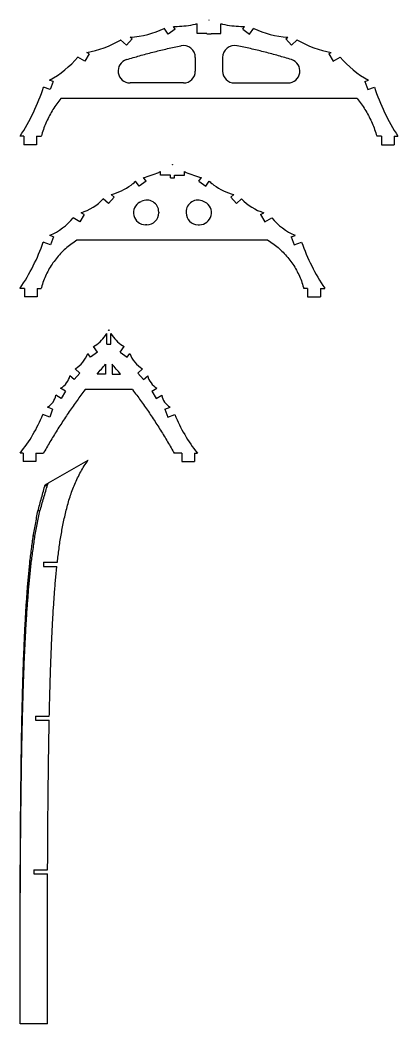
# Model space of a CAD drawing. Header units: millimetres. Extents: x 1000 to 2189, y -1950 to 7284.
# Drawn here: x 1000 to 2106, y -379 to 2559 of the extents above; entities that cross this region are included whole.
import ezdxf

# ---------------------------------------------------------------- set-up
doc = ezdxf.new("R2010")
doc.units = ezdxf.units.MM
for name, color, linetype in [('Shape2DView001', 7, 'CONTINUOUS'), ('Shape2DView003', 7, 'CONTINUOUS'), ('Shape2DView004', 7, 'CONTINUOUS'), ('Shape2DView005', 7, 'CONTINUOUS')]:
    doc.layers.add(name, color=color, linetype=linetype)

msp = doc.modelspace()

# ---------------------------------------------------------------- linework, layer by layer
at = {"layer": 'Shape2DView001'}
for p, q in [((1083.3, 1204.4), (1199.1, 1271.3)), ((1068.4, 972.3), (1068.4, 960.1)), ((1068.4, 972.3), (1109.1, 972.3)), ((1068.4, 960.1), (1107.7, 960.1)), ((1045.5, 522.3), (1045.5, 510.1)), ((1045.5, 522.3), (1085.6, 522.3)), ((1045.5, 510.1), (1085.4, 510.1)), ((1040.7, 72.3), (1040.7, 60.1)), ((1040.7, 72.3), (1080.7, 72.3)), ((1040.7, 60.1), (1080.6, 60.1)), ((1080, -378.8), (1000.2, -378.8))]:
    msp.add_line(p, q, dxfattribs=at)
for points in [[(1109.1, 972.3), (1109.7, 977.2), (1110.3, 982.2), (1110.8, 987.2), (1111.4, 992.1), (1112, 997.1), (1112.7, 1002), (1113.4, 1007), (1114, 1011.9), (1114.7, 1016.9), (1115.4, 1021.9), (1116.1, 1026.8), (1116.8, 1031.7), (1117.6, 1036.7), (1118.4, 1041.6), (1119.1, 1046.6), (1119.9, 1051.5), (1120.8, 1056.4), (1121.7, 1061.4), (1122.5, 1066.3), (1123.4, 1071.2), (1124.3, 1076.1), (1125.3, 1081), (1126.3, 1085.9), (1127.3, 1090.8), (1128.2, 1095.7), (1129.3, 1100.6), (1130.5, 1105.5), (1131.6, 1110.4), (1132.7, 1115.2), (1133.9, 1120.1), (1135.1, 1124.9), (1136.4, 1129.8), (1137.6, 1134.6), (1138.9, 1139.4), (1140.3, 1144.2), (1141.7, 1149), (1143.1, 1153.8), (1144.6, 1158.6), (1146.1, 1163.4), (1147.7, 1168.1), (1149.3, 1172.8), (1150.9, 1177.6), (1152.7, 1182.3), (1154.5, 1186.9), (1156.3, 1191.6), (1158.1, 1196.3), (1160.1, 1200.8), (1162.1, 1205.4), (1164.1, 1210), (1166.1, 1214.6), (1168.3, 1219.1), (1170.6, 1223.5), (1172.8, 1228), (1175.1, 1232.5), (1177.5, 1236.8), (1180, 1241.2), (1182.5, 1245.5), (1185, 1249.8), (1187.6, 1254.1), (1190.4, 1258.2), (1193.2, 1262.4), (1196, 1266.5), (1198.7, 1270.7), (1199.1, 1271.3)], [(1052.2, 1122.3), (1053.5, 1127.1), (1054.8, 1131.9), (1056.2, 1136.7), (1057.5, 1141.6), (1058.8, 1146.4), (1060.2, 1151.2), (1061.5, 1156), (1062.8, 1160.8), (1064.2, 1165.6), (1065.5, 1170.5), (1066.9, 1175.3), (1068.2, 1180.1), (1069.5, 1184.9), (1070.9, 1189.7), (1072.2, 1194.6), (1072.5, 1195.8)], [(1058.2, 1122.3), (1059.5, 1127.1), (1060.9, 1131.9), (1062.3, 1136.7), (1063.7, 1141.5), (1065.1, 1146.3), (1066.5, 1151.1), (1067.9, 1155.9), (1069.3, 1160.7), (1070.7, 1165.5), (1072.1, 1170.3), (1073.5, 1175.1), (1074.9, 1179.9), (1076.3, 1184.7), (1077.7, 1189.5), (1079.1, 1194.3), (1079.5, 1195.8)], [(1072.5, 1195.8), (1073.9, 1199)], [(1079.5, 1195.8), (1074.5, 1195.8), (1072.5, 1195.8)], [(1073.9, 1199), (1078.3, 1201.5), (1082.6, 1204), (1083.3, 1204.4)], [(1079.5, 1195.8), (1081.5, 1200.3), (1083.3, 1204.4)], [(1038.5, 1048.8), (1039.4, 1053.7), (1040.3, 1058.6), (1041.2, 1063.6), (1042.1, 1068.5), (1043, 1073.4), (1044, 1078.3), (1044.9, 1083.2), (1045.8, 1088.1), (1046.7, 1093.1), (1047.6, 1098), (1048.5, 1102.9), (1049.5, 1107.8), (1050.4, 1112.7), (1051.3, 1117.6), (1052.2, 1122.3)], [(1043.6, 1048.8), (1044.6, 1053.7), (1045.6, 1058.6), (1046.5, 1063.5), (1047.5, 1068.4), (1048.5, 1073.3), (1049.4, 1078.2), (1050.4, 1083.1), (1051.4, 1088.1), (1052.3, 1093), (1053.3, 1097.9), (1054.3, 1102.8), (1055.3, 1107.7), (1056.2, 1112.6), (1057.2, 1117.5), (1058.2, 1122.3)], [(1058.2, 1122.3), (1053.2, 1122.3), (1052.2, 1122.3)], [(1028.9, 975.3), (1029.6, 980.3), (1030.2, 985.3), (1030.9, 990.2), (1031.5, 995.2), (1032.1, 1000.1), (1032.8, 1005.1), (1033.4, 1010.1), (1034.1, 1015), (1034.7, 1020), (1035.4, 1024.9), (1036, 1029.9), (1036.7, 1034.8), (1037.3, 1039.8), (1037.9, 1044.8), (1038.5, 1048.8)], [(1033.3, 975.3), (1034, 980.3), (1034.7, 985.2), (1035.4, 990.2), (1036.1, 995.1), (1036.8, 1000.1), (1037.5, 1005.1), (1038.2, 1010), (1038.9, 1015), (1039.6, 1019.9), (1040.3, 1024.9), (1041, 1029.8), (1041.6, 1034.8), (1042.3, 1039.7), (1043, 1044.7), (1043.6, 1048.8)], [(1043.6, 1048.8), (1038.6, 1048.8), (1038.5, 1048.8)], [(1022, 901.9), (1022.5, 906.9), (1023, 911.8), (1023.4, 916.8), (1023.9, 921.8), (1024.4, 926.8), (1024.8, 931.7), (1025.3, 936.7), (1025.8, 941.7), (1026.2, 946.7), (1026.7, 951.7), (1027.2, 956.6), (1027.6, 961.6), (1028.1, 966.6), (1028.6, 971.6), (1028.9, 975.3)], [(1025.8, 901.9), (1026.3, 906.8), (1026.8, 911.8), (1027.3, 916.8), (1027.8, 921.8), (1028.4, 926.7), (1028.9, 931.7), (1029.4, 936.7), (1029.9, 941.7), (1030.4, 946.6), (1030.9, 951.6), (1031.4, 956.6), (1031.9, 961.6), (1032.4, 966.5), (1032.9, 971.5), (1033.3, 975.3)], [(1033.3, 975.3), (1028.9, 975.3)], [(1085.6, 522.3), (1085.7, 527.3), (1085.9, 532.3), (1086, 537.3), (1086.1, 542.3), (1086.2, 547.3), (1086.3, 552.3), (1086.4, 557.2), (1086.5, 562.2), (1086.7, 567.2), (1086.8, 572.2), (1086.9, 577.2), (1087.1, 582.2), (1087.2, 587.2), (1087.3, 592.2), (1087.4, 597.2), (1087.6, 602.2), (1087.7, 607.2), (1087.9, 612.2), (1088, 617.2), (1088.2, 622.2), (1088.3, 627.2), (1088.5, 632.2), (1088.6, 637.2), (1088.8, 642.2), (1088.9, 647.2), (1089.1, 652.2), (1089.3, 657.2), (1089.4, 662.2), (1089.6, 667.2), (1089.8, 672.2), (1089.9, 677.2), (1090.1, 682.2), (1090.3, 687.2), (1090.5, 692.2), (1090.7, 697.2), (1090.9, 702.2), (1091.1, 707.2), (1091.3, 712.2), (1091.5, 717.2), (1091.7, 722.2), (1091.9, 727.2), (1092.1, 732.2), (1092.3, 737.2), (1092.5, 742.1), (1092.8, 747.1), (1093, 752.1), (1093.2, 757.1), (1093.5, 762.1), (1093.7, 767.1), (1093.9, 772.1), (1094.2, 777.1), (1094.5, 782.1), (1094.7, 787.1), (1095, 792.1), (1095.2, 797.1), (1095.5, 802.1), (1095.8, 807.1), (1096.1, 812.1), (1096.4, 817), (1096.7, 822), (1097, 827), (1097.3, 832), (1097.6, 837), (1097.9, 842), (1098.3, 847), (1098.6, 852), (1098.9, 857), (1099.3, 862), (1099.6, 866.9), (1100, 871.9), (1100.4, 876.9), (1100.7, 881.9), (1101.1, 886.9), (1101.5, 891.9), (1101.9, 896.9), (1102.3, 901.8), (1102.7, 906.8), (1103.1, 911.8), (1103.6, 916.8), (1104, 921.8), (1104.5, 926.7), (1104.9, 931.7), (1105.4, 936.7), (1105.9, 941.7), (1106.4, 946.7), (1106.9, 951.6), (1107.4, 956.6), (1107.7, 960.1)], [(1016.9, 828.4), (1017.3, 833.4), (1017.6, 838.4), (1017.9, 843.4), (1018.3, 848.4), (1018.6, 853.3), (1019, 858.3), (1019.3, 863.3), (1019.7, 868.3), (1020, 873.3), (1020.4, 878.3), (1020.7, 883.3), (1021.1, 888.3), (1021.4, 893.2), (1021.8, 898.2), (1022, 901.9)], [(1020.2, 828.4), (1020.5, 833.4), (1020.9, 838.4), (1021.3, 843.4), (1021.7, 848.3), (1022.1, 853.3), (1022.5, 858.3), (1022.8, 863.3), (1023.2, 868.3), (1023.6, 873.3), (1024, 878.3), (1024.4, 883.2), (1024.8, 888.2), (1025.1, 893.2), (1025.5, 898.2), (1025.8, 901.9)], [(1025.8, 901.9), (1022, 901.9)], [(1013, 754.9), (1013.3, 759.9), (1013.6, 764.9), (1013.8, 769.9), (1014.1, 774.9), (1014.3, 779.9), (1014.6, 784.9), (1014.9, 789.9), (1015.1, 794.9), (1015.4, 799.9), (1015.7, 804.9), (1015.9, 809.9), (1016.2, 814.9), (1016.5, 819.8), (1016.7, 824.8), (1016.9, 828.4)], [(1015.8, 754.9), (1016.1, 759.9), (1016.4, 764.9), (1016.7, 769.9), (1017, 774.9), (1017.3, 779.9), (1017.6, 784.9), (1017.9, 789.9), (1018.2, 794.9), (1018.5, 799.9), (1018.8, 804.8), (1019.1, 809.8), (1019.3, 814.8), (1019.6, 819.8), (1019.9, 824.8), (1020.2, 828.4)], [(1020.2, 828.4), (1016.9, 828.4)], [(1010, 681.5), (1010.2, 686.5), (1010.4, 691.5), (1010.6, 696.5), (1010.8, 701.4), (1011.1, 706.4), (1011.3, 711.4), (1011.5, 716.4), (1011.7, 721.4), (1011.9, 726.4), (1012.1, 731.4), (1012.3, 736.4), (1012.5, 741.4), (1012.7, 746.4), (1012.9, 751.4), (1013, 754.9)], [(1012.4, 681.5), (1012.6, 686.5), (1012.9, 691.5), (1013.1, 696.4), (1013.3, 701.4), (1013.6, 706.4), (1013.8, 711.4), (1014, 716.4), (1014.3, 721.4), (1014.5, 726.4), (1014.7, 731.4), (1014.9, 736.4), (1015.2, 741.4), (1015.4, 746.4), (1015.6, 751.4), (1015.8, 754.9)], [(1015.8, 754.9), (1013, 754.9)], [(1007.7, 608), (1007.9, 613), (1008, 618), (1008.2, 623), (1008.3, 628), (1008.5, 633), (1008.7, 638), (1008.8, 643), (1009, 648), (1009.1, 653), (1009.3, 658), (1009.4, 663), (1009.6, 668), (1009.8, 673), (1009.9, 678), (1010, 681.5)], [(1009.7, 608), (1009.9, 613), (1010.1, 618), (1010.3, 623), (1010.4, 628), (1010.6, 633), (1010.8, 638), (1011, 643), (1011.2, 648), (1011.4, 653), (1011.5, 658), (1011.7, 663), (1011.9, 668), (1012.1, 673), (1012.3, 677.9), (1012.4, 681.5)], [(1012.4, 681.5), (1010, 681.5)], [(1005.9, 534.5), (1006, 539.5), (1006.1, 544.5), (1006.3, 549.5), (1006.4, 554.5), (1006.5, 559.5), (1006.6, 564.5), (1006.7, 569.5), (1006.9, 574.5), (1007, 579.5), (1007.1, 584.5), (1007.2, 589.5), (1007.4, 594.5), (1007.5, 599.5), (1007.6, 604.5), (1007.7, 608)], [(1007.6, 534.5), (1007.7, 539.5), (1007.9, 544.5), (1008, 549.5), (1008.2, 554.5), (1008.3, 559.5), (1008.4, 564.5), (1008.6, 569.5), (1008.7, 574.5), (1008.9, 579.5), (1009, 584.5), (1009.2, 589.5), (1009.3, 594.5), (1009.5, 599.5), (1009.6, 604.5), (1009.7, 608)], [(1009.7, 608), (1007.7, 608)], [(1004.4, 461.1), (1004.5, 466.1), (1004.6, 471.1), (1004.7, 476.1), (1004.8, 481.1), (1004.9, 486.1), (1005, 491.1), (1005.1, 496), (1005.2, 501), (1005.3, 506), (1005.4, 511), (1005.5, 516), (1005.6, 521), (1005.7, 526), (1005.8, 531), (1005.9, 534.5)], [(1005.8, 461.1), (1006, 466.1), (1006.1, 471.1), (1006.2, 476.1), (1006.3, 481.1), (1006.4, 486), (1006.5, 491), (1006.7, 496), (1006.8, 501), (1006.9, 506), (1007, 511), (1007.1, 516), (1007.3, 521), (1007.4, 526), (1007.5, 531), (1007.6, 534.5)], [(1007.6, 534.5), (1005.9, 534.5)], [(1080.7, 72.3), (1080.7, 77.3), (1080.7, 82.3), (1080.7, 87.3), (1080.8, 92.3), (1080.8, 97.3), (1080.8, 102.3), (1080.8, 107.3), (1080.9, 112.3), (1080.9, 117.3), (1080.9, 122.3), (1080.9, 127.3), (1081, 132.3), (1081, 137.3), (1081, 142.3), (1081.1, 147.3), (1081.1, 152.3), (1081.1, 157.3), (1081.2, 162.3), (1081.2, 167.3), (1081.2, 172.3), (1081.2, 177.3), (1081.3, 182.3), (1081.3, 187.3), (1081.3, 192.3), (1081.4, 197.3), (1081.4, 202.3), (1081.5, 207.3), (1081.5, 212.3), (1081.5, 217.3), (1081.6, 222.3), (1081.6, 227.3), (1081.7, 232.3), (1081.7, 237.3), (1081.7, 242.3), (1081.8, 247.3), (1081.8, 252.3), (1081.9, 257.3), (1081.9, 262.3), (1082, 267.3), (1082, 272.3), (1082, 277.3), (1082.1, 282.3), (1082.1, 287.3), (1082.2, 292.3), (1082.2, 297.3), (1082.3, 302.3), (1082.3, 307.3), (1082.4, 312.3), (1082.5, 317.3), (1082.5, 322.3), (1082.6, 327.3), (1082.6, 332.3), (1082.7, 337.3), (1082.7, 342.3), (1082.8, 347.2), (1082.9, 352.2), (1082.9, 357.2), (1083, 362.2), (1083, 367.2), (1083.1, 372.2), (1083.2, 377.2), (1083.2, 382.2), (1083.3, 387.2), (1083.4, 392.2), (1083.4, 397.2), (1083.5, 402.2), (1083.6, 407.2), (1083.7, 412.2), (1083.7, 417.2), (1083.8, 422.2), (1083.9, 427.2), (1084, 432.2), (1084.1, 437.2), (1084.1, 442.2), (1084.2, 447.2), (1084.3, 452.2), (1084.4, 457.2), (1084.5, 462.2), (1084.6, 467.2), (1084.7, 472.2), (1084.7, 477.2), (1084.8, 482.2), (1084.9, 487.2), (1085, 492.2), (1085.1, 497.2), (1085.2, 502.2), (1085.3, 507.2), (1085.4, 510.1)], [(1080.7, 72.3), (1080.7, 77.3), (1080.7, 82.3), (1080.7, 87.3), (1080.8, 92.3), (1080.8, 97.3), (1080.8, 102.3), (1080.8, 107.3), (1080.9, 112.3), (1080.9, 117.3), (1080.9, 122.3), (1080.9, 127.3), (1081, 132.3), (1081, 137.3), (1081, 142.3), (1081.1, 147.3), (1081.1, 152.3), (1081.1, 157.3), (1081.2, 162.3), (1081.2, 167.3), (1081.2, 172.3), (1081.2, 177.3), (1081.3, 182.3), (1081.3, 187.3), (1081.3, 192.3), (1081.4, 197.3), (1081.4, 202.3), (1081.5, 207.3), (1081.5, 212.3), (1081.5, 217.3), (1081.6, 222.3), (1081.6, 227.3), (1081.7, 232.3), (1081.7, 237.3), (1081.7, 242.3), (1081.8, 247.3), (1081.8, 252.3), (1081.9, 257.3), (1081.9, 262.3), (1082, 267.3), (1082, 272.3), (1082, 277.3), (1082.1, 282.3), (1082.1, 287.3), (1082.2, 292.3), (1082.2, 297.3), (1082.3, 302.3), (1082.3, 307.3), (1082.4, 312.3), (1082.5, 317.3), (1082.5, 322.3), (1082.6, 327.3), (1082.6, 332.3), (1082.7, 337.3), (1082.7, 342.3), (1082.8, 347.2), (1082.9, 352.2), (1082.9, 357.2), (1083, 362.2), (1083, 367.2), (1083.1, 372.2), (1083.2, 377.2), (1083.2, 382.2), (1083.3, 387.2), (1083.4, 392.2), (1083.4, 397.2), (1083.5, 402.2), (1083.6, 407.2), (1083.7, 412.2), (1083.7, 417.2), (1083.8, 422.2), (1083.9, 427.2), (1084, 432.2), (1084.1, 437.2), (1084.1, 442.2), (1084.2, 447.2), (1084.3, 452.2), (1084.4, 457.2), (1084.5, 462.2), (1084.6, 467.2), (1084.7, 472.2), (1084.7, 477.2), (1084.8, 482.2), (1084.9, 487.2), (1085, 492.2), (1085.1, 497.2), (1085.2, 502.2), (1085.3, 507.2), (1085.4, 510.1)], [(1003.3, 387.6), (1003.4, 392.6), (1003.5, 397.6), (1003.5, 402.6), (1003.6, 407.6), (1003.7, 412.6), (1003.8, 417.6), (1003.8, 422.6), (1003.9, 427.6), (1004, 432.6), (1004.1, 437.6), (1004.2, 442.6), (1004.2, 447.6), (1004.3, 452.6), (1004.4, 457.6), (1004.4, 461.1)], [(1005.8, 461.1), (1004.4, 461.1)], [(1004.5, 387.6), (1004.6, 392.6), (1004.6, 397.6), (1004.7, 402.6), (1004.8, 407.6), (1004.9, 412.6), (1005, 417.6), (1005.1, 422.6), (1005.2, 427.6), (1005.3, 432.6), (1005.4, 437.6), (1005.5, 442.6), (1005.6, 447.6), (1005.7, 452.6), (1005.8, 457.6), (1005.8, 461.1)], [(1002.4, 314.1), (1002.5, 319.1), (1002.5, 324.1), (1002.6, 329.1), (1002.7, 334.1), (1002.7, 339.1), (1002.8, 344.1), (1002.8, 349.1), (1002.9, 354.1), (1003, 359.1), (1003, 364.1), (1003.1, 369.1), (1003.1, 374.1), (1003.2, 379.1), (1003.3, 384.1), (1003.3, 387.6)], [(1003.3, 314.1), (1003.4, 319.1), (1003.5, 324.1), (1003.6, 329.1), (1003.7, 334.1), (1003.7, 339.1), (1003.8, 344.1), (1003.9, 349.1), (1004, 354.1), (1004, 359.1), (1004.1, 364.1), (1004.2, 369.1), (1004.3, 374.1), (1004.3, 379.1), (1004.4, 384.1), (1004.5, 387.6)], [(1004.5, 387.6), (1003.3, 387.6)], [(1001.7, 240.6), (1001.8, 245.6), (1001.8, 250.6), (1001.9, 255.6), (1001.9, 260.6), (1001.9, 265.6), (1002, 270.6), (1002, 275.6), (1002.1, 280.6), (1002.1, 285.6), (1002.2, 290.6), (1002.2, 295.6), (1002.3, 300.6), (1002.3, 305.6), (1002.4, 310.6), (1002.4, 314.1)], [(1003.3, 314.1), (1002.4, 314.1)], [(1002.5, 240.6), (1002.5, 245.6), (1002.6, 250.6), (1002.6, 255.6), (1002.7, 260.6), (1002.8, 265.6), (1002.8, 270.6), (1002.9, 275.6), (1002.9, 280.6), (1003, 285.6), (1003.1, 290.6), (1003.1, 295.6), (1003.2, 300.6), (1003.2, 305.6), (1003.3, 310.6), (1003.3, 314.1)], [(1001.2, 167.2), (1001.2, 172.2), (1001.2, 177.2), (1001.3, 182.2), (1001.3, 187.2), (1001.4, 192.2), (1001.4, 197.2), (1001.4, 202.2), (1001.5, 207.2), (1001.5, 212.2), (1001.5, 217.2), (1001.6, 222.2), (1001.6, 227.2), (1001.7, 232.2), (1001.7, 237.2), (1001.7, 240.6)], [(1002.5, 240.6), (1001.7, 240.6)], [(1001.8, 167.2), (1001.8, 172.2), (1001.9, 177.2), (1001.9, 182.2), (1002, 187.2), (1002, 192.2), (1002.1, 197.2), (1002.1, 202.2), (1002.1, 207.2), (1002.2, 212.2), (1002.2, 217.2), (1002.3, 222.2), (1002.3, 227.2), (1002.4, 232.2), (1002.4, 237.2), (1002.5, 240.6)], [(1000.8, 93.7), (1000.8, 98.7), (1000.8, 103.7), (1000.9, 108.7), (1000.9, 113.7), (1000.9, 118.7), (1000.9, 123.7), (1001, 128.7), (1001, 133.7), (1001, 138.7), (1001, 143.7), (1001.1, 148.7), (1001.1, 153.7), (1001.1, 158.7), (1001.2, 163.7), (1001.2, 167.2)], [(1001.2, 93.7), (1001.3, 98.7), (1001.3, 103.7), (1001.3, 108.7), (1001.4, 113.7), (1001.4, 118.7), (1001.4, 123.7), (1001.5, 128.7), (1001.5, 133.7), (1001.6, 138.7), (1001.6, 143.7), (1001.6, 148.7), (1001.7, 153.7), (1001.7, 158.7), (1001.7, 163.7), (1001.8, 167.2)], [(1001.8, 167.2), (1001.2, 167.2)], [(1000.5, 20.2), (1000.5, 25.2), (1000.5, 30.2), (1000.5, 35.2), (1000.6, 40.2), (1000.6, 45.2), (1000.6, 50.2), (1000.6, 55.2), (1000.6, 60.2), (1000.7, 65.2), (1000.7, 70.2), (1000.7, 75.2), (1000.7, 80.2), (1000.7, 85.2), (1000.8, 90.2), (1000.8, 93.7)], [(1000.8, 20.2), (1000.8, 25.2), (1000.9, 30.2), (1000.9, 35.2), (1000.9, 40.2), (1001, 45.2), (1001, 50.2), (1001, 55.2), (1001, 60.2), (1001.1, 65.2), (1001.1, 70.2), (1001.1, 75.2), (1001.2, 80.2), (1001.2, 85.2), (1001.2, 90.2), (1001.2, 93.7)], [(1001.2, 93.7), (1000.8, 93.7)], [(1080, -378.8), (1080, -373.8), (1080, -368.8), (1080, -363.8), (1080, -358.8), (1080, -353.8), (1080, -348.8), (1080, -343.8), (1080, -338.8), (1080, -333.8), (1080, -328.8), (1080, -323.8), (1080, -318.8), (1080, -313.8), (1080, -308.8), (1080, -303.8), (1080, -298.8), (1080, -293.8), (1080, -288.8), (1080, -283.8), (1080, -278.8), (1080, -273.8), (1080, -268.8), (1080, -263.8), (1080, -258.8), (1080, -253.8), (1080, -248.8), (1080, -243.8), (1080, -238.8), (1080, -233.8), (1080, -228.8), (1080, -223.8), (1080, -218.8), (1080, -213.8), (1080, -208.8), (1080, -203.8), (1080.1, -198.8), (1080.1, -193.8), (1080.1, -188.8), (1080.1, -183.8), (1080.1, -178.8), (1080.1, -173.8), (1080.1, -168.8), (1080.1, -163.8), (1080.1, -158.8), (1080.1, -153.8), (1080.1, -148.8), (1080.1, -143.8), (1080.1, -138.8), (1080.1, -133.8), (1080.1, -128.8), (1080.1, -123.8), (1080.1, -118.8), (1080.2, -113.8), (1080.2, -108.8), (1080.2, -103.8), (1080.2, -98.8), (1080.2, -93.8), (1080.2, -88.8), (1080.2, -83.8), (1080.2, -78.8), (1080.2, -73.8), (1080.2, -68.8), (1080.2, -63.8), (1080.3, -58.8), (1080.3, -53.8), (1080.3, -48.8), (1080.3, -43.8), (1080.3, -38.8), (1080.3, -33.8), (1080.3, -28.8), (1080.3, -23.8), (1080.4, -18.8), (1080.4, -13.8), (1080.4, -8.8), (1080.4, -3.8), (1080.4, 1.2), (1080.4, 6.2), (1080.4, 11.2), (1080.5, 16.2), (1080.5, 21.2), (1080.5, 26.2), (1080.5, 31.2), (1080.5, 36.2), (1080.6, 41.2), (1080.6, 46.2), (1080.6, 51.2), (1080.6, 56.2), (1080.6, 60.1)], [(1000.3, -53.2), (1000.3, -48.2), (1000.3, -43.2), (1000.3, -38.2), (1000.3, -33.2), (1000.3, -28.2), (1000.4, -23.2), (1000.4, -18.2), (1000.4, -13.2), (1000.4, -8.2), (1000.4, -3.2), (1000.4, 1.8), (1000.4, 6.8), (1000.5, 11.8), (1000.5, 16.8), (1000.5, 20.2)], [(1000.5, -53.2), (1000.5, -48.2), (1000.6, -43.2), (1000.6, -38.2), (1000.6, -33.2), (1000.6, -28.2), (1000.6, -23.2), (1000.7, -18.2), (1000.7, -13.2), (1000.7, -8.2), (1000.7, -3.2), (1000.7, 1.8), (1000.8, 6.8), (1000.8, 11.8), (1000.8, 16.8), (1000.8, 20.2)], [(1000.8, 20.2), (1000.5, 20.2)], [(1000.1, -126.7), (1000.1, -121.7), (1000.1, -116.7), (1000.2, -111.7), (1000.2, -106.7), (1000.2, -101.7), (1000.2, -96.7), (1000.2, -91.7), (1000.2, -86.7), (1000.2, -81.7), (1000.2, -76.7), (1000.2, -71.7), (1000.2, -66.7), (1000.3, -61.7), (1000.3, -56.7), (1000.3, -53.2)], [(1000.3, -126.7), (1000.3, -121.7), (1000.4, -116.7), (1000.4, -111.7), (1000.4, -106.7), (1000.4, -101.7), (1000.4, -96.7), (1000.4, -91.7), (1000.4, -86.7), (1000.5, -81.7), (1000.5, -76.7), (1000.5, -71.7), (1000.5, -66.7), (1000.5, -61.7), (1000.5, -56.7), (1000.5, -53.2)], [(1000.5, -53.2), (1000.3, -53.2)], [(1000, -200.2), (1000.1, -195.2), (1000.1, -190.2), (1000.1, -185.2), (1000.1, -180.2), (1000.1, -175.2), (1000.1, -170.2), (1000.1, -165.2), (1000.1, -160.2), (1000.1, -155.2), (1000.1, -150.2), (1000.1, -145.2), (1000.1, -140.2), (1000.1, -135.2), (1000.1, -130.2), (1000.1, -126.7)], [(1000.3, -126.7), (1000.1, -126.7)], [(1000.2, -200.2), (1000.2, -195.2), (1000.2, -190.2), (1000.2, -185.2), (1000.3, -180.2), (1000.3, -175.2), (1000.3, -170.2), (1000.3, -165.2), (1000.3, -160.2), (1000.3, -155.2), (1000.3, -150.2), (1000.3, -145.2), (1000.3, -140.2), (1000.3, -135.2), (1000.3, -130.2), (1000.3, -126.7)], [(1000.2, -200.2), (1000, -200.2)], [(1000, -273.6), (1000, -268.6), (1000, -263.6), (1000, -258.6), (1000, -253.6), (1000, -248.6), (1000, -243.6), (1000, -238.6), (1000, -233.6), (1000, -228.6), (1000, -223.6), (1000, -218.6), (1000, -213.6), (1000, -208.6), (1000, -203.6), (1000, -200.2)], [(1000.2, -273.6), (1000.2, -268.6), (1000.2, -263.6), (1000.2, -258.6), (1000.2, -253.6), (1000.2, -248.6), (1000.2, -243.6), (1000.2, -238.6), (1000.2, -233.6), (1000.2, -228.6), (1000.2, -223.6), (1000.2, -218.6), (1000.2, -213.6), (1000.2, -208.6), (1000.2, -203.6), (1000.2, -200.2)], [(1000.2, -273.6), (1000, -273.6)], [(1000, -347.1), (1000, -342.1), (1000, -337.1), (1000, -332.1), (1000, -327.1), (1000, -322.1), (1000, -317.1), (1000, -312.1), (1000, -307.1), (1000, -302.1), (1000, -297.1), (1000, -292.1), (1000, -287.1), (1000, -282.1), (1000, -277.1), (1000, -273.6)], [(1000.2, -347.1), (1000.2, -342.1), (1000.2, -337.1), (1000.2, -332.1), (1000.2, -327.1), (1000.2, -322.1), (1000.2, -317.1), (1000.2, -312.1), (1000.2, -307.1), (1000.2, -302.1), (1000.2, -297.1), (1000.2, -292.1), (1000.2, -287.1), (1000.2, -282.1), (1000.2, -277.1), (1000.2, -273.6)], [(1000.2, -347.1), (1000, -347.1)], [(1000, -378.8), (1000, -373.8), (1000, -368.8), (1000, -363.8), (1000, -358.8), (1000, -353.8), (1000, -348.8), (1000, -347.1)], [(1000.2, -378.8), (1000.2, -373.8), (1000.2, -368.8), (1000.2, -363.8), (1000.2, -358.8), (1000.2, -353.8), (1000.2, -348.8), (1000.2, -347.1)], [(1000, -378.8), (1000.2, -378.8)]]:
    msp.add_lwpolyline(points, dxfattribs=at)
at = {"layer": 'Shape2DView003'}
for p, q in [((1253.7, 1610.3), (1253.7, 1641.7)), ((1265.7, 1610.3), (1265.7, 1641.7)), ((1226.3, 1586.8), (1205.8, 1572.5)), ((1226.3, 1586.8), (1214.8, 1603.2)), ((1253.7, 1610.3), (1265.7, 1610.3)), ((1293, 1586.8), (1304.5, 1603.2)), ((1293, 1586.8), (1313.5, 1572.5)), ((1205.8, 1572.5), (1198, 1583.6)), ((1313.5, 1572.5), (1321.3, 1583.6)), ((1174.7, 1525.7), (1161, 1538)), ((1249.7, 1551.7), (1249.7, 1522.4)), ((1269.7, 1551.7), (1269.7, 1522.4)), ((1344.6, 1525.7), (1358.3, 1538)), ((1158, 1507.1), (1145.7, 1518.1)), ((1174.7, 1525.7), (1158, 1507.1)), ((1249.7, 1522.4), (1225.3, 1522.4)), ((1269.7, 1522.4), (1294, 1522.4)), ((1344.6, 1525.7), (1361.3, 1507.1)), ((1361.3, 1507.1), (1373.6, 1518.1)), ((1133.4, 1472.8), (1118.7, 1481.6)), ((1133.4, 1472.8), (1120.6, 1451.3)), ((1329.2, 1477.4), (1190.1, 1477.4)), ((1385.9, 1472.8), (1400.6, 1481.6)), ((1385.9, 1472.8), (1398.7, 1451.3)), ((1120.6, 1451.3), (1104.2, 1461.2)), ((1398.7, 1451.3), (1415.1, 1461.2)), ((1095.3, 1420.5), (1080.2, 1426)), ((1095.3, 1420.5), (1086.8, 1397)), ((1424, 1420.5), (1439.1, 1426)), ((1424, 1420.5), (1432.5, 1397)), ((1086.8, 1397), (1066.3, 1404.4)), ((1432.5, 1397), (1453.1, 1404.4))]:
    msp.add_line(p, q, dxfattribs=at)
for points in [[(1258.3, 1650.1), (1259.7, 1651.5)], [(1261, 1650.1), (1259.7, 1651.5)], [(1225.3, 1522.4), (1228.4, 1526.2), (1231.6, 1530.1), (1234.8, 1534), (1238, 1537.8), (1241.2, 1541.6), (1244.4, 1545.5), (1247.6, 1549.3), (1249.7, 1551.7)], [(1294, 1522.4), (1290.9, 1526.2), (1287.7, 1530.1), (1284.5, 1534), (1281.3, 1537.8), (1278.1, 1541.6), (1274.9, 1545.5), (1271.7, 1549.3), (1269.7, 1551.7)], [(1190.1, 1477.4), (1187, 1473.4), (1184.1, 1469.4), (1181.1, 1465.3), (1178.1, 1461.3), (1175.1, 1457.3), (1172.2, 1453.3), (1169.7, 1449.9)], [(1329.2, 1477.4), (1332.3, 1473.4), (1335.3, 1469.4), (1338.2, 1465.3), (1341.2, 1461.3), (1344.2, 1457.3), (1347.1, 1453.3), (1349.6, 1449.9)], [(1169.7, 1449.9), (1166.8, 1445.8), (1163.9, 1441.7), (1161, 1437.7), (1158.1, 1433.6), (1155.2, 1429.5), (1152.4, 1425.4), (1149.5, 1421.3), (1146.7, 1417.2), (1143.9, 1413), (1141.1, 1408.9), (1138.2, 1404.8), (1135.5, 1400.6), (1132.7, 1396.5), (1129.9, 1392.3), (1127.2, 1388.1), (1124.4, 1383.9), (1121.7, 1379.7), (1119, 1375.5), (1116.3, 1371.3), (1113.6, 1367.1), (1110.9, 1362.9), (1108.3, 1358.6), (1105.6, 1354.4), (1103, 1350.2), (1100.4, 1345.9), (1097.8, 1341.6), (1095.2, 1337.4), (1092.6, 1333.1), (1090, 1328.8), (1087.5, 1324.5), (1084.9, 1320.2), (1082.4, 1315.9), (1079.9, 1311.6), (1077.4, 1307.2), (1074.9, 1302.9), (1072.4, 1298.5), (1069.9, 1294.2), (1068.2, 1291.2)], [(1349.6, 1449.9), (1352.5, 1445.8), (1355.4, 1441.7), (1358.3, 1437.7), (1361.2, 1433.6), (1364.1, 1429.5), (1366.9, 1425.4), (1369.8, 1421.3), (1372.6, 1417.2), (1375.4, 1413), (1378.3, 1408.9), (1381.1, 1404.8), (1383.8, 1400.6), (1386.6, 1396.5), (1389.4, 1392.3), (1392.1, 1388.1), (1394.9, 1383.9), (1397.6, 1379.7), (1400.3, 1375.5), (1403, 1371.3), (1405.7, 1367.1), (1408.4, 1362.9), (1411, 1358.6), (1413.7, 1354.4), (1416.3, 1350.2), (1418.9, 1345.9), (1421.5, 1341.6), (1424.1, 1337.4), (1426.7, 1333.1), (1429.3, 1328.8), (1431.8, 1324.5), (1434.4, 1320.2), (1436.9, 1315.9), (1439.4, 1311.6), (1441.9, 1307.2), (1444.4, 1302.9), (1446.9, 1298.5), (1449.4, 1294.2), (1451.1, 1291.2)], [(1000, 1291.2), (1000.3, 1291.9)], [(1008.6, 1291.2), (1003.6, 1291.2), (1000, 1291.2)], [(1008.6, 1291.2), (1008.6, 1286.2), (1008.6, 1281.2), (1008.6, 1276.2), (1008.6, 1271.2), (1008.6, 1266.8)], [(1046.1, 1266.8), (1041.1, 1266.8), (1036.1, 1266.8), (1031.1, 1266.8), (1026.1, 1266.8), (1021.1, 1266.8), (1016.1, 1266.8), (1011.1, 1266.8), (1008.6, 1266.8)], [(1046.1, 1291.2), (1046.1, 1286.2), (1046.1, 1281.2), (1046.1, 1276.2), (1046.1, 1271.2), (1046.1, 1266.8)], [(1046.1, 1291.2), (1051.1, 1291.2), (1056.1, 1291.2), (1061.1, 1291.2), (1066.1, 1291.2), (1068.2, 1291.2)], [(1473.2, 1291.2), (1468.2, 1291.2), (1463.2, 1291.2), (1458.2, 1291.2), (1453.2, 1291.2), (1451.1, 1291.2)], [(1473.2, 1291.2), (1473.2, 1286.2), (1473.2, 1281.2), (1473.2, 1276.2), (1473.2, 1271.2), (1473.2, 1266.8)], [(1473.2, 1266.8), (1478.2, 1266.8), (1483.2, 1266.8), (1488.2, 1266.8), (1493.2, 1266.8), (1498.2, 1266.8), (1503.2, 1266.8), (1508.2, 1266.8), (1510.7, 1266.8)], [(1510.7, 1291.2), (1515.7, 1291.2), (1519.3, 1291.2)], [(1510.7, 1291.2), (1510.7, 1286.2), (1510.7, 1281.2), (1510.7, 1276.2), (1510.7, 1271.2), (1510.7, 1266.8)], [(1519.3, 1291.2), (1519, 1291.9)]]:
    msp.add_lwpolyline(points, dxfattribs=at)
for centre, radius, start, end in [((1155.9, 1701.4), 114.5, -26.6328, -25.0686), ((1363.4, 1701.4), 114.5, -154.9314, -153.3672), ((1155.9, 1701.4), 114.5, -59.0553, -35.0672), ((1155.9, 1701.4), 114.5, -35.0672, -31.4157), ((1363.4, 1701.4), 114.5, -148.5843, -144.9328), ((1363.4, 1701.4), 114.5, -144.9328, -120.9447), ((1114.6, 1613.5), 88.7, -58.4214, -19.7579), ((1404.7, 1613.5), 88.7, -160.2421, -121.5786), ((1092.8, 1529.1), 54.1, -61.3414, -11.6655), ((1426.6, 1529.1), 54.1, -168.3345, -118.6586), ((1056.8, 1467.7), 47.9, -60.6123, -7.7627), ((1462.5, 1467.7), 47.9, -172.2373, -119.3877), ((668.3, 1561.9), 428, -39.1161, -21.5834), ((1851, 1561.9), 428, -158.4166, -140.8839)]:
    msp.add_arc(centre, radius, start, end, dxfattribs=at)
at = {"layer": 'Shape2DView004'}
for p, q in [((1410.8, 2105), (1410.8, 2115.6)), ((1480.8, 2105), (1480.8, 2115.6)), ((1348.1, 2072.7), (1338.1, 2087.1)), ((1368.6, 2087.1), (1348.1, 2072.7)), ((1368.6, 2087.1), (1360.8, 2098.3)), ((1439.8, 2105), (1410.8, 2105)), ((1439.8, 2096.9), (1439.8, 2105)), ((1439.8, 2096.9), (1451.8, 2096.9)), ((1451.8, 2096.9), (1451.8, 2105)), ((1451.8, 2105), (1480.8, 2105)), ((1523.1, 2087.1), (1530.9, 2098.3)), ((1523.1, 2087.1), (1543.5, 2072.7)), ((1543.5, 2072.7), (1553.6, 2087.1)), ((1258.5, 2021.9), (1243.4, 2035.5)), ((1275.2, 2040.4), (1258.5, 2021.9)), ((1275.2, 2040.4), (1266.2, 2048.6)), ((1616.5, 2040.4), (1625.5, 2048.6)), ((1616.5, 2040.4), (1633.2, 2021.9)), ((1633.2, 2021.9), (1648.3, 2035.5)), ((1175, 1968.2), (1155.2, 1980)), ((1187.8, 1989.6), (1175, 1968.2)), ((1187.8, 1989.6), (1178.4, 1995.3)), ((1405.8, 1997.2), (1405.8, 1995)), ((1485.8, 1997.2), (1485.8, 1995)), ((1703.9, 1989.6), (1713.3, 1995.3)), ((1703.9, 1989.6), (1716.7, 1968.2)), ((1716.7, 1968.2), (1736.4, 1980)), ((1370.8, 1960), (1366.7, 1960)), ((1520.8, 1960), (1525, 1960)), ((1098, 1924.9), (1086.9, 1928.9)), ((1098, 1924.9), (1089.5, 1901.4)), ((1725.3, 1915), (1166.4, 1915)), ((1793.7, 1924.9), (1804.8, 1928.9)), ((1793.7, 1924.9), (1802.2, 1901.4)), ((1089.5, 1901.4), (1067.8, 1909.3)), ((1802.2, 1901.4), (1823.9, 1909.3))]:
    msp.add_line(p, q, dxfattribs=at)
for points in [[(1445.2, 2136.4), (1445.8, 2136.7)], [(1446.4, 2136.4), (1445.8, 2136.7)], [(1350.6, 2026.1), (1354.8, 2028.3)], [(1541.1, 2026.1), (1536.8, 2028.3)], [(1166.4, 1915), (1162.3, 1912.1), (1158.2, 1909.3), (1154.2, 1906.4), (1152.5, 1905.2)], [(1725.3, 1915), (1729.4, 1912.1), (1733.4, 1909.3), (1737.5, 1906.4), (1739.2, 1905.2)], [(1152.4, 1905.2), (1148.4, 1902.2), (1144.4, 1899.2), (1140.5, 1896), (1136.7, 1892.9), (1132.9, 1889.6), (1129.2, 1886.2), (1125.5, 1882.8), (1122, 1879.3), (1118.5, 1875.7), (1115.1, 1872.1), (1111.8, 1868.3), (1108.5, 1864.5), (1105.4, 1860.7), (1102.2, 1856.8), (1099.3, 1852.7), (1096.3, 1848.7), (1093.5, 1844.5), (1090.8, 1840.4), (1088.1, 1836.1), (1085.6, 1831.8), (1083.1, 1827.5), (1080.8, 1823.1), (1078.5, 1818.6), (1076.3, 1814.1), (1074.2, 1809.6), (1072.2, 1805), (1070.4, 1800.4), (1068.5, 1795.7), (1066.9, 1791), (1065.3, 1786.2), (1063.8, 1781.5), (1062.4, 1776.7), (1061.6, 1773.8)], [(1739.2, 1905.2), (1743.2, 1902.2), (1747.3, 1899.2), (1751.2, 1896), (1755, 1892.9), (1758.8, 1889.6), (1762.5, 1886.2), (1766.2, 1882.8), (1769.7, 1879.3), (1773.2, 1875.7), (1776.6, 1872.1), (1779.9, 1868.3), (1783.2, 1864.5), (1786.3, 1860.7), (1789.5, 1856.8), (1792.4, 1852.7), (1795.4, 1848.7), (1798.2, 1844.5), (1800.9, 1840.4), (1803.6, 1836.1), (1806.1, 1831.8), (1808.6, 1827.5), (1810.9, 1823.1), (1813.2, 1818.6), (1815.4, 1814.1), (1817.5, 1809.6), (1819.5, 1805), (1821.3, 1800.4), (1823.2, 1795.7), (1824.8, 1791), (1826.4, 1786.2), (1827.9, 1781.5), (1829.3, 1776.7), (1830.1, 1773.8)], [(1000, 1773.8), (1000.1, 1774.3)], [(1012.8, 1773.8), (1007.8, 1773.8), (1002.8, 1773.8), (1000, 1773.8)], [(1012.8, 1773.8), (1012.8, 1768.8), (1012.8, 1763.8), (1012.8, 1758.8), (1012.8, 1753.8), (1012.8, 1749.2)], [(1050.3, 1773.8), (1050.3, 1768.8), (1050.3, 1763.8), (1050.3, 1758.8), (1050.3, 1753.8), (1050.3, 1749.2)], [(1050.3, 1773.8), (1055.3, 1773.8), (1060.3, 1773.8), (1061.6, 1773.8)], [(1841.4, 1773.8), (1836.4, 1773.8), (1831.4, 1773.8), (1830.1, 1773.8)], [(1841.4, 1773.8), (1841.4, 1768.8), (1841.4, 1763.8), (1841.4, 1758.8), (1841.4, 1753.8), (1841.4, 1749.2)], [(1878.9, 1773.8), (1883.9, 1773.8), (1888.9, 1773.8), (1891.7, 1773.8)], [(1878.9, 1773.8), (1878.9, 1768.8), (1878.9, 1763.8), (1878.9, 1758.8), (1878.9, 1753.8), (1878.9, 1749.2)], [(1891.7, 1773.8), (1891.6, 1774.3)], [(1050.3, 1749.2), (1045.3, 1749.2), (1040.3, 1749.2), (1035.3, 1749.2), (1030.3, 1749.2), (1025.3, 1749.2), (1020.3, 1749.2), (1015.3, 1749.2), (1012.8, 1749.2)], [(1841.4, 1749.2), (1846.4, 1749.2), (1851.4, 1749.2), (1856.4, 1749.2), (1861.4, 1749.2), (1866.4, 1749.2), (1871.4, 1749.2), (1876.4, 1749.2), (1878.9, 1749.2)]]:
    msp.add_lwpolyline(points, dxfattribs=at)
for centre, radius, start, end in [((1314.3, 2314.1), 220.7, -65.4828, -64.0478), ((1314.3, 2314.1), 220.7, -53.5943, -53.4012), ((1577.4, 2314.1), 220.7, -126.5988, -126.4057), ((1577.4, 2314.1), 220.7, -115.9522, -114.5172), ((1224.8, 2212.3), 168.8, -52.0291, -47.8607), ((1314.3, 2314.1), 220.7, -77.8398, -65.4828), ((1577.4, 2314.1), 220.7, -114.5172, -102.1602), ((1666.9, 2212.3), 168.8, -132.1393, -127.9709), ((1224.8, 2212.3), 168.8, -75.8174, -53.7403), ((1224.8, 2212.3), 168.8, -53.7403, -52.0291), ((1666.9, 2212.3), 168.8, -127.9709, -126.2597), ((1666.9, 2212.3), 168.8, -126.2597, -104.1826), ((1135.5, 2137.5), 148.6, -73.2156, -43.4019), ((1370.8, 1997.2), 35, 0, 117.195), ((1520.8, 1997.2), 35, 62.805, 180), ((1756.2, 2137.5), 148.6, -136.5981, -106.7844), ((1366.7, 1995), 35, 117.3619, -90), ((1525, 1995), 35, -90, 62.6381), ((1013.6, 2098.2), 184.4, -66.5788, -39.835), ((1370.8, 1995), 35, -90, 0), ((1520.8, 1995), 35, 180, -90), ((1878.1, 2098.2), 184.4, -140.165, -113.4212), ((526.3, 2096.4), 572.9, -34.2059, -19.056), ((1117.7, 1954.1), 60, -54.652, -54.5693), ((1774, 1954.1), 60, -125.4307, -125.348), ((2365.4, 2096.4), 572.9, -160.944, -145.7941)]:
    msp.add_arc(centre, radius, start, end, dxfattribs=at)
at = {"layer": 'Shape2DView005'}
for p, q in [((1433.8, 2518), (1422.1, 2534.8)), ((1454.3, 2532.3), (1433.8, 2518)), ((1454.3, 2532.3), (1448.6, 2540.5)), ((1517.8, 2519.8), (1517.8, 2548.2)), ((1587.8, 2519.8), (1587.8, 2548.2)), ((1651.4, 2532.3), (1657.1, 2540.5)), ((1651.4, 2532.3), (1671.8, 2518)), ((1671.8, 2518), (1683.6, 2534.8)), ((1311.7, 2485.1), (1294.3, 2500.7)), ((1328.4, 2503.7), (1311.7, 2485.1)), ((1328.4, 2503.7), (1322.4, 2509.1)), ((1546.8, 2519.8), (1517.8, 2519.8)), ((1546.8, 2519), (1546.8, 2519.8)), ((1546.8, 2519), (1558.8, 2519)), ((1558.8, 2519), (1558.8, 2519.8)), ((1558.8, 2519.8), (1587.8, 2519.8)), ((1777.3, 2503.7), (1783.3, 2509.1)), ((1777.3, 2503.7), (1794, 2485.1)), ((1794, 2485.1), (1811.3, 2500.7)), ((1189.3, 2438.7), (1169.4, 2450.6)), ((1202.1, 2460.1), (1189.3, 2438.7)), ((1202.1, 2460.1), (1194.9, 2464.5)), ((1512.8, 2449.6), (1512.8, 2409.8)), ((1592.8, 2449.6), (1592.8, 2409.8)), ((1903.5, 2460.1), (1910.8, 2464.5)), ((1903.5, 2460.1), (1916.4, 2438.7)), ((1916.4, 2438.7), (1936.3, 2450.6)), ((1096.8, 2379.1), (1086.2, 2382.9)), ((2008.8, 2379.1), (2019.5, 2382.9)), ((1088.3, 2355.6), (1068.9, 2362.6)), ((1096.8, 2379.1), (1088.3, 2355.6)), ((1477.8, 2374.8), (1321.8, 2374.8)), ((1627.8, 2374.8), (1783.9, 2374.8)), ((2008.8, 2379.1), (2017.4, 2355.6)), ((2017.4, 2355.6), (2036.7, 2362.6)), ((1986.1, 2329.8), (1119.5, 2329.8))]:
    msp.add_line(p, q, dxfattribs=at)
for points in [[(1552.7, 2558.9), (1552.8, 2558.9)], [(1553, 2558.9), (1552.8, 2558.9)], [(1311.5, 2443.2), (1316.3, 2444.7), (1321.1, 2446.2), (1325.8, 2447.6), (1330.6, 2449), (1335.4, 2450.4), (1340.2, 2451.8), (1345, 2453.2), (1349.9, 2454.6), (1354.7, 2455.9), (1359.5, 2457.3), (1364.3, 2458.6), (1369.1, 2459.9), (1374, 2461.2), (1378.8, 2462.5), (1383.6, 2463.7), (1388.5, 2465), (1393.3, 2466.2), (1398.2, 2467.4), (1403, 2468.6), (1406.8, 2469.5)], [(1406.8, 2469.5), (1411.6, 2470.7), (1416.5, 2471.9), (1421.3, 2473), (1426.2, 2474.2), (1431.1, 2475.3), (1436, 2476.4), (1440.8, 2477.5), (1445.7, 2478.6), (1450.6, 2479.6), (1455.5, 2480.7), (1460.4, 2481.7), (1465.3, 2482.7), (1470.2, 2483.7), (1470.9, 2483.9)], [(1698.9, 2469.5), (1694.1, 2470.7), (1689.2, 2471.9), (1684.3, 2473), (1679.5, 2474.2), (1674.6, 2475.3), (1669.7, 2476.4), (1664.8, 2477.5), (1659.9, 2478.6), (1655.1, 2479.6), (1650.2, 2480.7), (1645.3, 2481.7), (1640.4, 2482.7), (1635.5, 2483.7), (1634.8, 2483.9)], [(1794.2, 2443.2), (1789.4, 2444.7), (1784.6, 2446.2), (1779.8, 2447.6), (1775, 2449), (1770.2, 2450.4), (1765.4, 2451.8), (1760.6, 2453.2), (1755.8, 2454.6), (1751, 2455.9), (1746.2, 2457.3), (1741.4, 2458.6), (1736.5, 2459.9), (1731.7, 2461.2), (1726.9, 2462.5), (1722, 2463.7), (1717.2, 2465), (1712.3, 2466.2), (1707.5, 2467.4), (1702.6, 2468.6), (1698.9, 2469.5)], [(1119.5, 2329.8), (1116.4, 2325.9), (1113.3, 2321.9), (1110.4, 2317.9), (1107.4, 2313.9), (1104.5, 2309.8), (1101.7, 2305.7), (1099, 2301.5), (1096.3, 2297.2), (1093.7, 2293), (1091.2, 2288.7), (1088.7, 2284.3), (1086.4, 2279.9), (1084.1, 2275.5), (1081.8, 2271), (1079.7, 2266.5), (1077.6, 2262), (1075.6, 2257.4), (1073.6, 2252.8), (1071.8, 2248.1), (1069.9, 2243.5), (1068.2, 2238.8), (1066.6, 2234), (1065, 2229.3), (1063.6, 2224.5), (1062.2, 2219.7), (1061.9, 2218.9)], [(1986.1, 2329.8), (1989.2, 2325.9), (1992.3, 2321.9), (1995.3, 2317.9), (1998.3, 2313.9), (2001.1, 2309.8), (2003.9, 2305.7), (2006.7, 2301.5), (2009.3, 2297.2), (2012, 2293), (2014.4, 2288.7), (2016.9, 2284.3), (2019.3, 2279.9), (2021.6, 2275.5), (2023.8, 2271), (2026, 2266.5), (2028.1, 2262), (2030.1, 2257.4), (2032.1, 2252.8), (2033.9, 2248.1), (2035.7, 2243.5), (2037.4, 2238.8), (2039.1, 2234), (2040.6, 2229.3), (2042.1, 2224.5), (2043.5, 2219.7), (2043.8, 2218.9)], [(1000, 2218.9), (1000.1, 2219.2)], [(1011, 2218.9), (1006, 2218.9), (1001, 2218.9), (1000, 2218.9)], [(1011, 2218.9), (1011, 2213.9), (1011, 2208.9), (1011, 2203.9), (1011, 2198.9), (1011, 2194.2)], [(1048.5, 2218.9), (1048.5, 2213.9), (1048.5, 2208.9), (1048.5, 2203.9), (1048.5, 2198.9), (1048.5, 2194.2)], [(1048.5, 2218.9), (1053.5, 2218.9), (1058.5, 2218.9), (1061.9, 2218.9)], [(2057.2, 2218.9), (2052.2, 2218.9), (2047.2, 2218.9), (2043.8, 2218.9)], [(2057.2, 2218.9), (2057.2, 2213.9), (2057.2, 2208.9), (2057.2, 2203.9), (2057.2, 2198.9), (2057.2, 2194.2)], [(2094.7, 2218.9), (2099.7, 2218.9), (2104.7, 2218.9), (2105.7, 2218.9)], [(2094.7, 2218.9), (2094.7, 2213.9), (2094.7, 2208.9), (2094.7, 2203.9), (2094.7, 2198.9), (2094.7, 2194.2)], [(2105.7, 2218.9), (2105.6, 2219.2)], [(1048.5, 2194.2), (1043.5, 2194.2), (1038.5, 2194.2), (1033.5, 2194.2), (1028.5, 2194.2), (1023.5, 2194.2), (1018.5, 2194.2), (1013.5, 2194.2), (1011, 2194.2)], [(2057.2, 2194.2), (2062.2, 2194.2), (2067.2, 2194.2), (2072.2, 2194.2), (2077.2, 2194.2), (2082.2, 2194.2), (2087.2, 2194.2), (2092.2, 2194.2), (2094.7, 2194.2)]]:
    msp.add_lwpolyline(points, dxfattribs=at)
for centre, radius, start, end in [((1452.4, 2823.3), 282.9, -69.2216, -69.1914), ((1653.3, 2823.3), 282.9, -110.8086, -110.7784), ((1306.8, 2776), 267.4, -86.6695, -64.4729), ((1452.4, 2823.3), 282.9, -90.7696, -88.5686), ((1452.4, 2823.3), 282.9, -88.5686, -77.6531), ((1452.4, 2823.3), 282.9, -77.6531, -76.6142), ((1653.3, 2823.3), 282.9, -103.3858, -102.3469), ((1653.3, 2823.3), 282.9, -102.3469, -91.4314), ((1653.3, 2823.3), 282.9, -91.4314, -89.2304), ((1798.8, 2776), 267.4, -115.5271, -93.3305), ((1149.5, 2743.4), 282.6, -80.7458, -59.2735), ((1149.5, 2743.4), 282.6, -59.2735, -59.1572), ((1956.2, 2743.4), 282.6, -120.8428, -120.7265), ((1956.2, 2743.4), 282.6, -120.7265, -99.2542), ((1477.8, 2449.6), 35, 0, 101.4374), ((1627.8, 2449.6), 35, 78.5626, -180), ((947.9, 2637.8), 289.9, -61.514, -40.2022), ((1321.8, 2409.8), 35, 107.1544, -90), ((1783.9, 2409.8), 35, -90, 72.8456), ((2157.8, 2637.8), 289.9, -139.7978, -118.486), ((1477.8, 2409.8), 35, -90, 0), ((1627.8, 2409.8), 35, -180, -90), ((466.2, 2563.8), 635.4, -32.842, -18.4569), ((2639.4, 2563.8), 635.4, -161.5431, -147.158)]:
    msp.add_arc(centre, radius, start, end, dxfattribs=at)

doc.saveas('drawing.dxf')
